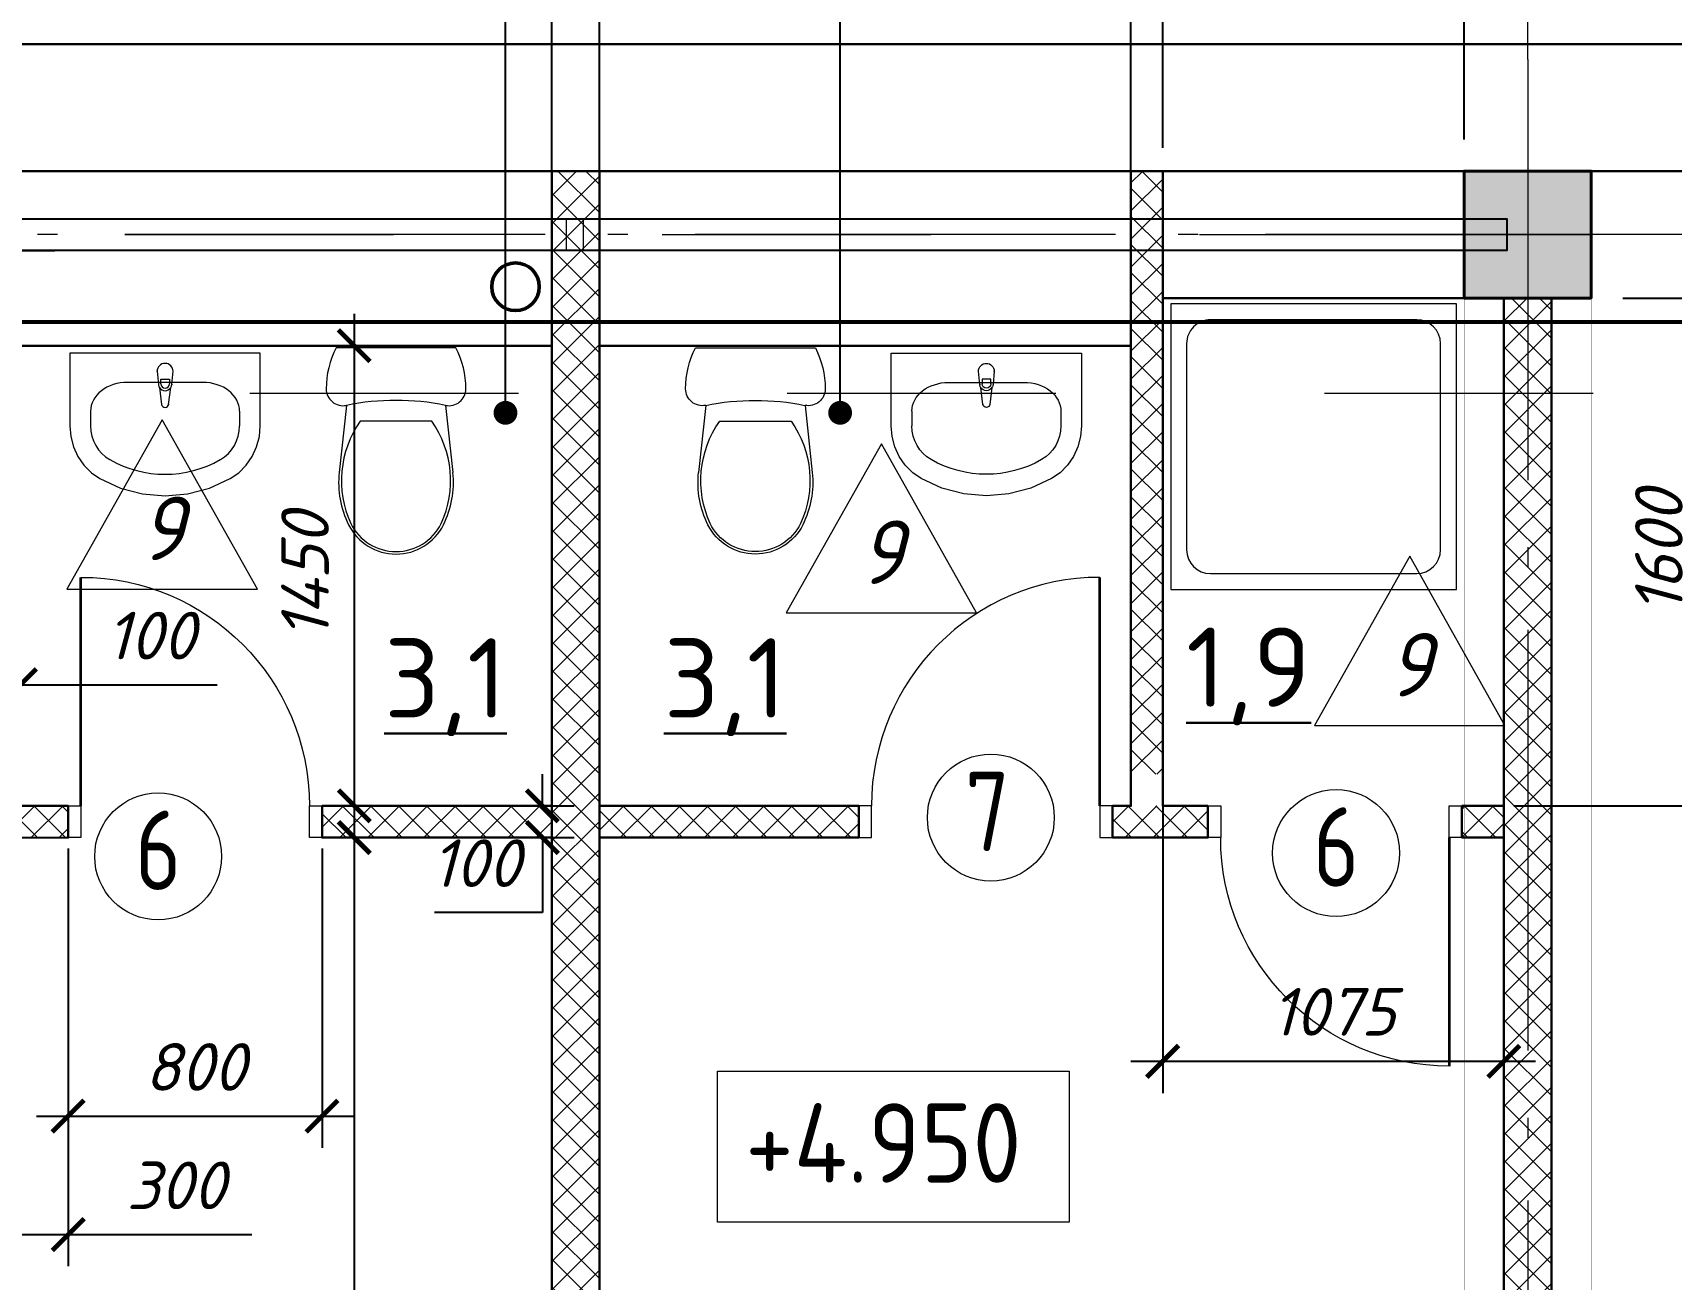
# Model space of a CAD drawing. Header units: millimetres. Extents: x -6419137 to 687965, y -598396 to 179722.
# Drawn here: x 211858 to 217021, y 18494 to 22421 of the extents above; entities that cross this region are included whole.
import ezdxf
from ezdxf.enums import TextEntityAlignment as Align

# ---------------------------------------------------------------- set-up
doc = ezdxf.new("R2010")
doc.units = ezdxf.units.MM
doc.header["$MEASUREMENT"] = 0
for name, pattern in [('Double Dashed', [1797.222233, 1325, -211.666656, 63.333344, -197.222233]), ('Штриховая', [5644.444466, 2822.222233, -2822.222233]), ('штриховаяX2', [38.1, 25.4, -12.7])]:
    doc.linetypes.add(name, pattern=pattern)
for name, color, linetype, lineweight in [('Двери ArchiCAD', 7, 'Continuous', 0), ('Двери ArchiCAD_Ном._пера__96', 7, 'Continuous', 5), ('Двери ArchiCAD_Ном._пера__97', 7, 'Continuous', 30), ('Двери ArchiCAD_Ном._пера__98', 7, 'Continuous', 35), ('Двери ArchiCAD_Ном._пера__99', 7, 'Continuous', 40), ('колонны_Ном._пера__94', 252, 'Continuous', 5), ('колонны_Ном._пера__99', 7, 'Continuous', 40), ('марки окон дверей', 7, 'Continuous', 0), ('марки окон дверей_Ном._пера__96', 7, 'Continuous', 5), ('оборудование_Ном._пера__95', 251, 'Continuous', 5), ('оси_Ном._пера__96', 7, 'Continuous', 5), ('площади_Ном._пера__96', 7, 'Continuous', 13), ('текст_Ном._пера__96', 7, 'Continuous', 5), ('чертеж_Ном._пера__91', 250, 'Continuous', 5), ('штриховка_Ном._пера__95', 251, 'Continuous', 5), ('экспликац проемов_Ном._пера__1', 7, 'Continuous', 5), ('экспликац проемов_Ном._пера__97', 7, 'Continuous', 5)]:
    doc.layers.add(name, color=color, linetype=linetype, lineweight=lineweight)
for name, color, linetype in [('колонны', 7, 'Continuous'), ('оси', 7, 'Continuous'), ('размеры', 7, 'Continuous'), ('стены внутр', 7, 'Continuous'), ('стены наруж', 7, 'Continuous'), ('текст', 7, 'Continuous'), ('чертеж', 7, 'Continuous')]:
    doc.layers.add(name, color=color, linetype=linetype)
doc.layers.add('Конструкции', color=7, linetype='Continuous', lineweight=5, true_color=0x0000e6)
doc.styles.get("Standard").update_dxf_attribs({"font": 'isocpeui.ttf'})
doc.styles.add('СГЕНЕРИР_СТИЛЬ_1', font='gost_2_304-81_type.ttf')
doc.styles.add('СГЕНЕРИР_СТИЛЬ_2', font='gost_2_304-81_type.ttf')
doc.styles.add('СГЕНЕРИР_СТИЛЬ_3', font='CS_Gost2304.shx')
doc.styles.add('СГЕНЕРИР_СТИЛЬ_5', font='CS_Gost2304.shx')
doc.styles.add('СГЕНЕРИР_СТИЛЬ_9', font='isocp.shx')
doc.dimstyles.get("Standard").update_dxf_attribs({"dimtxt": 150, "dimasz": 100, "dimexe": 100, "dimexo": 100, "dimgap": 80, "dimtad": 1, "dimtoh": 1, "dimdec": 0, "dimzin": 0, "dimdsep": 46, "dimtxsty": 'Standard', "dimblk": 'ARCHTICK', "dimblk2": 'ARCHTICK', "dimcen": 0.09, "dimdle": 100, "dimadec": 0, "dimazin": 0, "dimtfac": 1, "dimtdec": 0, "dimtofl": 0, "dimtmove": 0, "dimatfit": 3, "dimfxl": 1, "dimtolj": 1, "dimtzin": 0, "dimarcsym": 0})
pattern_1 = [(135, (391070.37, 86495.46), (-44.194174, -44.194174), []), (225, (391070.37, 86495.46), (44.194174, -44.194174), [])]

# ---------------------------------------------------------------- blocks, each defined once
blk = doc.blocks.new('Колонна_15_1', base_point=(22379, 71855.7))
at = {"layer": 'колонны_Ном._пера__94', "linetype": 'Continuous'}
blk.add_hatch(color=256, dxfattribs=at).paths.add_polyline_path([(22179, 71646.7), (22579, 71646.7), (22579, 72046.7), (22179, 72046.7)])
at = {"layer": 'колонны_Ном._пера__94', "color": 253, "lineweight": 5, "true_color": 0xa3a3a3}
for points in [[(22379, 72046.7), (22379, 71646.7)], [(22179, 71846.7), (22579, 71846.7)]]:
    blk.add_lwpolyline(points, dxfattribs=at)
at = {"layer": 'колонны_Ном._пера__99', "linetype": 'Continuous', "flags": 128}
blk.add_lwpolyline([(22179, 71646.7), (22579, 71646.7), (22579, 72046.7), (22179, 72046.7)], close=True, dxfattribs=at)
blk = doc.blocks.new('Поддон душа квадратный 15_2')
at = {"layer": 'оборудование_Ном._пера__95', "linetype": 'Continuous'}
for p, q in [((900, 900), (0, 900)), ((0, 900), (0, 0)), ((900, 0), (900, 900)), ((775, 850), (125, 850)), ((50, 775), (50, 125)), ((850, 125), (850, 775)), ((0, 0), (900, 0)), ((125, 50), (775, 50))]:
    blk.add_line(p, q, dxfattribs=at)
for centre, start, end in [((125, 775), 90, 180), ((775, 775), 0, 90), ((125, 125), 180, 270), ((775, 125), 270, 0)]:
    blk.add_arc(centre, 75, start, end, dxfattribs=at)
blk = doc.blocks.new('Унитаз Компакт 2 15_3')
at = {"layer": 'оборудование_Ном._пера__95', "linetype": 'Continuous'}
for p, q in [((408.9, 650), (31.1, 650)), ((63.7, 468.6), (41, 257)), ((376.3, 468.6), (399, 257)), ((332.5, 419.3), (107.5, 419.3))]:
    blk.add_line(p, q, dxfattribs=at)
for centre, major_axis, start_param, end_param in [((287.3, 520.5), (287.3, 0), 2.672126, 3.141601), ((152.7, 520.5), (287.3, 0), 6.283177, 6.752652), ((53.1, 520.5), (53.1, 0), 3.141628, 4.912784), ((386.9, 520.5), (53.1, 0), 4.511994, 6.28315), ((220, -297.8), (785, 0), 1.370375, 1.771221), ((375.9, 231.7), (327.9, 0), 2.52997, 3.570063), ((64.1, 231.7), (327.9, 0), 5.854715, 6.894808), ((339.1, 225.1), (299.9, 0), 3.034838, 3.601943), ((100.9, 225.1), (299.9, 0), 5.822835, 6.38994), ((220, 166.3), (166.9, 0), 3.601916, 5.822859), ((220, 166.3), (158.9, 0), 3.60199, 5.822808)]:
    blk.add_ellipse(centre, major_axis=major_axis, ratio=0.9963, start_param=start_param, end_param=end_param, dxfattribs=at)
blk = doc.blocks.new('Умывальник 01 16')
at = {"layer": 'оборудование_Ном._пера__95', "linetype": 'Continuous'}
for p, q in [((-300, 0), (-300, -229.1)), ((300, 0), (-300, 0)), ((300, -229.1), (300, 0)), ((118.8, -92.3), (-118.8, -92.3)), ((-25, -57.3), (-21, -99.3)), ((-13.6, -97.1), (-13.6, -82.2)), ((-13.6, -82.2), (13.6, -82.2)), ((13.6, -82.2), (13.6, -97.1)), ((21, -99.3), (25, -57.3)), ((-17.7, -108.8), (-11.1, -161.7)), ((11.1, -161.7), (17.7, -108.8)), ((-234.8, -183.3), (-234.8, -229.1)), ((234.8, -183.3), (234.8, -229.1)), ((-300, -229.1), (-297.1, -262.8)), ((297.1, -262.8), (300, -229.1)), ((-297.1, -262.8), (-288.5, -295.5)), ((-288.5, -295.5), (-274.5, -326)), ((274.5, -326), (288.5, -295.5)), ((288.5, -295.5), (297.1, -262.8)), ((-274.5, -326), (-255.5, -353.4)), ((-255.5, -353.4), (-232.2, -376.9)), ((232.2, -376.9), (255.5, -353.4)), ((255.5, -353.4), (274.5, -326)), ((-232.2, -376.9), (-205.2, -395.6)), ((-205.2, -395.6), (-140, -425.5)), ((140, -425.5), (205.2, -395.6)), ((205.2, -395.6), (232.2, -376.9)), ((-140, -425.5), (-71, -443.8)), ((-71, -443.8), (0, -450)), ((0, -450), (71, -443.8)), ((71, -443.8), (140, -425.5))]:
    blk.add_line(p, q, dxfattribs=at)
for centre, radius, start, end in [((0, -57.3), 25, 0, 180), ((0, -97.4), 21.1, 185.1696, 212.771), ((0, -97.1), 13.6, 180, 0), ((0, -97.4), 21.1, 327.229, 354.8304), ((0, -97.4), 21.1, 212.771, 327.229), ((0, -160.3), 11.2, 187.1389, 352.8611)]:
    blk.add_arc(centre, radius, start, end, dxfattribs=at)
for centre, major_axis, ratio, start_param, end_param in [((-118.7, -183.3), (116.1, 0), 0.783646, 1.570796, 3.141593), ((118.7, -183.3), (116.1, 0), 0.783646, 0, 1.570796), ((-118.9, -229.1), (0, -121.2), 0.956522, 4.712389, 5.78621), ((118.9, -229.1), (0, -121.2), 0.956522, 0.496975, 1.570796), ((0, 0), (0, -381.8), 0.956522, 5.78621, 6.78016)]:
    blk.add_ellipse(centre, major_axis=major_axis, ratio=ratio, start_param=start_param, end_param=end_param, dxfattribs=at)
for p in [(-25, -57.3), (21, -99.3), (-17.7, -108.8), (11.1, -161.7)]:
    blk.add_point(p, dxfattribs=at)
blk = doc.blocks.new('Стандартный маркер сетки_8')
at = {"layer": 'оси_Ном._пера__96', "linetype": 'Double Dashed'}
for q in [(0, 0), (20403.4, 0)]:
    blk.add_line((900, 0), q, dxfattribs=at)
at = {"layer": 'оси_Ном._пера__96', "style": 'СГЕНЕРИР_СТИЛЬ_3'}
blk.add_attdef('AC_MarkerText_1', text='', height=350, rotation=90, dxfattribs=at).set_placement((21973.1, -122.2), align=Align.BOTTOM_LEFT)
blk = doc.blocks.new('Номер помещения 16_8')
at = {"layer": 'марки окон дверей_Ном._пера__96', "color": 1, "linetype": 'Continuous', "lineweight": 5}
blk.add_circle((0, 0), 200, dxfattribs=at)
at = {"layer": 'марки окон дверей_Ном._пера__96', "insert": (-81.2, 19.4), "char_height": 250, "attachment_point": 4, "style": 'СГЕНЕРИР_СТИЛЬ_3'}
blk.add_mtext('7', dxfattribs=at)
blk = doc.blocks.new('Номер помещения 16_9')
at = {"layer": 'марки окон дверей_Ном._пера__96', "linetype": 'Continuous'}
blk.add_circle((0, 0), 200, dxfattribs=at)
at = {"layer": 'марки окон дверей_Ном._пера__96', "insert": (-72.7, 19.4), "char_height": 250, "attachment_point": 4, "style": 'СГЕНЕРИР_СТИЛЬ_5'}
blk.add_mtext('6', dxfattribs=at)
blk = doc.blocks.new('_ArchTick')
at = {"color": 0, "linetype": 'ByBlock', "const_width": 0.15}
blk.add_lwpolyline([(-0.5, -0.5), (0.5, 0.5)], dxfattribs=at)
blk = doc.blocks.new('*D399')
at = {"layer": 'Defpoints', "color": 0, "transparency": 16777216}
for p in [(211719.2, 21147.6), (211819.2, 21147.6), (211819.2, 20366.6)]:
    blk.add_point(p, dxfattribs=at)
at = {"layer": 'размеры', "color": 0, "lineweight": -2, "transparency": 16777216}
for p, q in [((211719.2, 21047.6), (211719.2, 20266.6)), ((211819.2, 21047.6), (211819.2, 20266.6)), ((211719.2, 20366.6), (211619.2, 20366.6)), ((211819.2, 20366.6), (212439, 20366.6))]:
    blk.add_line(p, q, dxfattribs=at)
at = {"layer": 'размеры', "color": 0, "lineweight": -2, "transparency": 16777216, "xscale": 100, "yscale": 100, "zscale": 100}
blk.add_blockref('_ArchTick', (211719.2, 20366.6), dxfattribs=at)
at = {"layer": 'размеры', "color": 0, "lineweight": -2, "transparency": 16777216, "xscale": 100, "yscale": 100, "zscale": 100, "rotation": 180}
blk.add_blockref('_ArchTick', (211819.2, 20366.6), dxfattribs=at)
at = {"layer": 'размеры', "color": 0, "transparency": 16777216, "insert": (212229.1, 20521.6), "char_height": 150, "attachment_point": 5}
blk.add_mtext('\\A1;100', dxfattribs=at)
blk = doc.blocks.new('*D400')
at = {"layer": 'Defpoints', "color": 0, "transparency": 16777216}
for p in [(213493.9, 22641), (211819.2, 21022.4), (213493.9, 20953.6)]:
    blk.add_point(p, dxfattribs=at)
at = {"layer": 'размеры', "color": 0, "lineweight": -2, "transparency": 16777216}
for p, q in [((211819.2, 21122.4), (211819.2, 22741)), ((213493.9, 21053.6), (213493.9, 22741)), ((211719.2, 22641), (213593.9, 22641))]:
    blk.add_line(p, q, dxfattribs=at)
at = {"layer": 'размеры', "color": 0, "lineweight": -2, "transparency": 16777216, "xscale": 100, "yscale": 100, "zscale": 100, "rotation": 180}
blk.add_blockref('_ArchTick', (211819.2, 22641), dxfattribs=at)
at = {"layer": 'размеры', "color": 0, "lineweight": -2, "transparency": 16777216, "xscale": 100, "yscale": 100, "zscale": 100}
blk.add_blockref('_ArchTick', (213493.9, 22641), dxfattribs=at)
at = {"layer": 'размеры', "color": 0, "transparency": 16777216, "insert": (212656.6, 22796.9), "char_height": 150, "attachment_point": 5}
blk.add_mtext('\\A1;1675', dxfattribs=at)
blk = doc.blocks.new('*D401')
at = {"layer": 'Defpoints', "color": 0, "transparency": 16777216}
for p in [(213643.9, 22640.1), (213643.9, 21046.1), (213493.9, 20933.3)]:
    blk.add_point(p, dxfattribs=at)
at = {"layer": 'размеры', "color": 0, "lineweight": -2, "transparency": 16777216}
for p, q in [((213493.9, 21033.3), (213493.9, 22740.1)), ((213643.9, 21146.1), (213643.9, 22740.1)), ((213493.9, 22640.1), (213393.9, 22640.1)), ((213643.9, 22640.1), (213743.9, 22640.1))]:
    blk.add_line(p, q, dxfattribs=at)
at = {"layer": 'размеры', "color": 0, "lineweight": -2, "transparency": 16777216, "xscale": 100, "yscale": 100, "zscale": 100}
blk.add_blockref('_ArchTick', (213493.9, 22640.1), dxfattribs=at)
at = {"layer": 'размеры', "color": 0, "lineweight": -2, "transparency": 16777216, "xscale": 100, "yscale": 100, "zscale": 100, "rotation": 180}
blk.add_blockref('_ArchTick', (213643.9, 22640.1), dxfattribs=at)
at = {"layer": 'размеры', "color": 0, "transparency": 16777216, "insert": (213568.9, 22795.1), "char_height": 150, "attachment_point": 5}
blk.add_mtext('\\A1;150', dxfattribs=at)
blk = doc.blocks.new('*D403')
at = {"layer": 'Defpoints', "color": 0, "transparency": 16777216}
for p in [(216896.2, 21985.1), (217543.4, 21985.1), (216425, 19985.1)]:
    blk.add_point(p, dxfattribs=at)
at = {"layer": 'размеры', "color": 0, "lineweight": -2, "transparency": 16777216}
for p, q in [((217543.4, 19885.1), (217543.4, 22085.1)), ((216996.2, 21985.1), (217643.4, 21985.1)), ((216525, 19985.1), (217643.4, 19985.1))]:
    blk.add_line(p, q, dxfattribs=at)
at = {"layer": 'размеры', "color": 0, "lineweight": -2, "transparency": 16777216, "xscale": 100, "yscale": 100, "zscale": 100}
for p, rotation in [((217543.4, 21985.1), 90), ((217543.4, 19985.1), 270)]:
    blk.add_blockref('_ArchTick', p, dxfattribs=dict(at, rotation=rotation))
at = {"layer": 'размеры', "color": 0, "transparency": 16777216, "insert": (217388.4, 21035.1), "char_height": 150, "attachment_point": 5, "rotation": 90}
blk.add_mtext('\\A1;2000', dxfattribs=at)
blk = doc.blocks.new('*D420')
at = {"layer": 'Defpoints', "color": 0, "transparency": 16777216}
for p in [(211669.5, 19950.8), (211969.5, 19950.8), (211969.5, 18634.3)]:
    blk.add_point(p, dxfattribs=at)
at = {"layer": 'размеры', "color": 0, "lineweight": -2, "transparency": 16777216}
for p, q in [((211669.5, 19850.8), (211669.5, 18534.3)), ((211969.5, 19850.8), (211969.5, 18534.3)), ((211569.5, 18634.3), (211969.5, 18634.3)), ((211969.5, 18634.3), (212548.1, 18634.3))]:
    blk.add_line(p, q, dxfattribs=at)
at = {"layer": 'размеры', "color": 0, "lineweight": -2, "transparency": 16777216, "xscale": 100, "yscale": 100, "zscale": 100, "rotation": 180}
blk.add_blockref('_ArchTick', (211669.5, 18634.3), dxfattribs=at)
at = {"layer": 'размеры', "color": 0, "lineweight": -2, "transparency": 16777216, "xscale": 100, "yscale": 100, "zscale": 100}
blk.add_blockref('_ArchTick', (211969.5, 18634.3), dxfattribs=at)
at = {"layer": 'размеры', "color": 0, "transparency": 16777216, "insert": (212308.8, 18789.3), "char_height": 150, "attachment_point": 5}
blk.add_mtext('\\A1;300', dxfattribs=at)
blk = doc.blocks.new('*D421')
at = {"layer": 'Defpoints', "color": 0, "transparency": 16777216}
for p in [(211969.5, 19950.8), (212769.5, 19950.8), (212769.5, 19007.5)]:
    blk.add_point(p, dxfattribs=at)
at = {"layer": 'размеры', "color": 0, "lineweight": -2, "transparency": 16777216}
for p, q in [((211969.5, 19850.8), (211969.5, 18907.5)), ((212769.5, 19850.8), (212769.5, 18907.5)), ((211869.5, 19007.5), (212869.5, 19007.5))]:
    blk.add_line(p, q, dxfattribs=at)
at = {"layer": 'размеры', "color": 0, "lineweight": -2, "transparency": 16777216, "xscale": 100, "yscale": 100, "zscale": 100, "rotation": 180}
blk.add_blockref('_ArchTick', (211969.5, 19007.5), dxfattribs=at)
at = {"layer": 'размеры', "color": 0, "lineweight": -2, "transparency": 16777216, "xscale": 100, "yscale": 100, "zscale": 100}
blk.add_blockref('_ArchTick', (212769.5, 19007.5), dxfattribs=at)
at = {"layer": 'размеры', "color": 0, "transparency": 16777216, "insert": (212369.5, 19162.5), "char_height": 150, "attachment_point": 5}
blk.add_mtext('\\A1;800', dxfattribs=at)
blk = doc.blocks.new('Стандартный маркер сетки_18')
at = {"layer": 'оси_Ном._пера__96', "linetype": 'Double Dashed'}
blk.add_line((900, 0), (76534.9, 0), dxfattribs=at)
at = {"layer": 'оси_Ном._пера__96', "style": 'СГЕНЕРИР_СТИЛЬ_2'}
for tag, p in [('AC_MarkerText_1_1', (-243.9, 269.7)), ('AC_MarkerText_1_2', (77991.1, 269.7))]:
    blk.add_attdef(tag, text='', height=350, rotation=180, dxfattribs=at).set_placement(p, align=Align.BOTTOM_LEFT)
blk = doc.blocks.new('Дверь 16_8')
at = {"layer": 'Двери ArchiCAD_Ном._пера__96', "linetype": 'Continuous', "lineweight": 0}
for p, q in [((-360, 0), (-400, 0)), ((-400, 0), (-400, -100)), ((-400, 0), (-400, -100)), ((-360, -100), (-360, 0)), ((400, 0), (360, 0)), ((360, 0), (360, -100)), ((400, -100), (400, 0)), ((400, 0), (400, -100)), ((-400, -100), (-360, -100)), ((360, -100), (400, -100))]:
    blk.add_line(p, q, dxfattribs=at)
blk.add_arc((360, 0), 720, 90, 180, dxfattribs=at)
at = {"layer": 'Двери ArchiCAD_Ном._пера__97', "linetype": 'Continuous', "lineweight": 0}
for p, q in [((-360, 0), (-400, 0)), ((-400, 0), (-400, -100)), ((-360, -100), (-360, 0)), ((400, 0), (360, 0)), ((360, 0), (360, -100)), ((400, -100), (400, 0)), ((-400, -100), (-360, -100)), ((360, -100), (400, -100))]:
    blk.add_line(p, q, dxfattribs=at)
blk.add_arc((360, 0), 720, 90, 180, dxfattribs=at)
at = {"layer": 'Двери ArchiCAD_Ном._пера__98', "linetype": 'Continuous'}
blk.add_line((360, 0), (360, 720), dxfattribs=at)
blk.add_line((360, 0), (360, 720), dxfattribs=at)
at = {"layer": 'Двери ArchiCAD_Ном._пера__99', "linetype": 'Continuous', "lineweight": 0}
for p, q in [((-400, 0), (-400, -100)), ((400, 0), (400, -100))]:
    blk.add_line(p, q, dxfattribs=at)
blk = doc.blocks.new('*D461')
at = {"layer": 'Defpoints', "color": 0, "transparency": 16777216}
for p in [(216493.9, 21034.3), (215418.7, 20839.1), (216493.9, 19180.2)]:
    blk.add_point(p, dxfattribs=at)
at = {"layer": 'размеры', "color": 0, "lineweight": -2, "transparency": 16777216}
for p, q in [((216493.9, 20934.3), (216493.9, 19080.2)), ((215418.7, 20739.1), (215418.7, 19080.2)), ((215318.7, 19180.2), (216593.9, 19180.2))]:
    blk.add_line(p, q, dxfattribs=at)
at = {"layer": 'размеры', "color": 0, "lineweight": -2, "transparency": 16777216, "xscale": 100, "yscale": 100, "zscale": 100, "rotation": 180}
blk.add_blockref('_ArchTick', (215418.7, 19180.2), dxfattribs=at)
at = {"layer": 'размеры', "color": 0, "lineweight": -2, "transparency": 16777216, "xscale": 100, "yscale": 100, "zscale": 100}
blk.add_blockref('_ArchTick', (216493.9, 19180.2), dxfattribs=at)
at = {"layer": 'размеры', "color": 0, "transparency": 16777216, "insert": (215956.3, 19336.2), "char_height": 150, "attachment_point": 5}
blk.add_mtext('\\A1;1075', dxfattribs=at)
blk = doc.blocks.new('*D462')
at = {"layer": 'Defpoints', "color": 0, "transparency": 16777216}
for p in [(215318.7, 22640.1), (215318.7, 21147.6), (213643.9, 21030.3)]:
    blk.add_point(p, dxfattribs=at)
at = {"layer": 'размеры', "color": 0, "lineweight": -2, "transparency": 16777216}
for p, q in [((213643.9, 21130.3), (213643.9, 22740.1)), ((215318.7, 21247.6), (215318.7, 22740.1)), ((213543.9, 22640.1), (215418.7, 22640.1))]:
    blk.add_line(p, q, dxfattribs=at)
at = {"layer": 'размеры', "color": 0, "lineweight": -2, "transparency": 16777216, "xscale": 100, "yscale": 100, "zscale": 100, "rotation": 180}
blk.add_blockref('_ArchTick', (213643.9, 22640.1), dxfattribs=at)
at = {"layer": 'размеры', "color": 0, "lineweight": -2, "transparency": 16777216, "xscale": 100, "yscale": 100, "zscale": 100}
blk.add_blockref('_ArchTick', (215318.7, 22640.1), dxfattribs=at)
at = {"layer": 'размеры', "color": 0, "transparency": 16777216, "insert": (214481.3, 22796.1), "char_height": 150, "attachment_point": 5}
blk.add_mtext('\\A1;1675', dxfattribs=at)
blk = doc.blocks.new('Дверь 16_10')
at = {"layer": 'Двери ArchiCAD_Ном._пера__96', "linetype": 'Continuous', "lineweight": 0}
for p, q in [((-360, 0), (-400, 0)), ((-400, 0), (-400, -100)), ((-400, 0), (-400, -100)), ((-360, -100), (-360, 0)), ((400, 0), (360, 0)), ((360, 0), (360, -100)), ((400, -100), (400, 0)), ((400, 0), (400, -100)), ((-400, -100), (-360, -100)), ((360, -100), (400, -100))]:
    blk.add_line(p, q, dxfattribs=at)
blk.add_arc((360, 0), 720, 90, 180, dxfattribs=at)
at = {"layer": 'Двери ArchiCAD_Ном._пера__97', "linetype": 'Continuous', "lineweight": 0}
for p, q in [((-360, 0), (-400, 0)), ((-400, 0), (-400, -100)), ((-360, -100), (-360, 0)), ((400, 0), (360, 0)), ((360, 0), (360, -100)), ((400, -100), (400, 0)), ((-400, -100), (-360, -100)), ((360, -100), (400, -100))]:
    blk.add_line(p, q, dxfattribs=at)
blk.add_arc((360, 0), 720, 90, 180, dxfattribs=at)
at = {"layer": 'Двери ArchiCAD_Ном._пера__98', "linetype": 'Continuous'}
blk.add_line((360, 0), (360, 720), dxfattribs=at)
blk.add_line((360, 0), (360, 720), dxfattribs=at)
at = {"layer": 'Двери ArchiCAD_Ном._пера__99', "linetype": 'Continuous', "lineweight": 0}
for p, q in [((-400, 0), (-400, -100)), ((400, 0), (400, -100))]:
    blk.add_line(p, q, dxfattribs=at)
blk = doc.blocks.new('*D511')
at = {"layer": 'Defpoints', "color": 0, "transparency": 16777216}
for p in [(216368.5, 22642.5), (215418.7, 21958.6), (216368.5, 21984.5)]:
    blk.add_point(p, dxfattribs=at)
at = {"layer": 'размеры', "color": 0, "lineweight": -2, "transparency": 16777216}
for p, q in [((215418.7, 22058.6), (215418.7, 22742.5)), ((216368.5, 22084.5), (216368.5, 22742.5)), ((215318.7, 22642.5), (216468.5, 22642.5))]:
    blk.add_line(p, q, dxfattribs=at)
at = {"layer": 'размеры', "color": 0, "lineweight": -2, "transparency": 16777216, "xscale": 100, "yscale": 100, "zscale": 100, "rotation": 180}
blk.add_blockref('_ArchTick', (215418.7, 22642.5), dxfattribs=at)
at = {"layer": 'размеры', "color": 0, "lineweight": -2, "transparency": 16777216, "xscale": 100, "yscale": 100, "zscale": 100}
blk.add_blockref('_ArchTick', (216368.5, 22642.5), dxfattribs=at)
at = {"layer": 'размеры', "color": 0, "transparency": 16777216, "insert": (215893.6, 22797.5), "char_height": 150, "attachment_point": 5}
blk.add_mtext('\\A1;950', dxfattribs=at)
blk = doc.blocks.new('*D531')
at = {"layer": 'Defpoints', "color": 0, "transparency": 16777216}
for p in [(212958.5, 21435.1), (212871, 19985.1), (212987.3, 19985.1)]:
    blk.add_point(p, dxfattribs=at)
at = {"layer": 'размеры', "color": 0, "lineweight": -2, "transparency": 16777216}
for p, q in [((212871, 21535.1), (212871, 19885.1)), ((212858.5, 21435.1), (212771, 21435.1)), ((212887.3, 19985.1), (212771, 19985.1))]:
    blk.add_line(p, q, dxfattribs=at)
at = {"layer": 'размеры', "color": 0, "lineweight": -2, "transparency": 16777216, "xscale": 100, "yscale": 100, "zscale": 100}
for p, rotation in [((212871, 21435.1), 90), ((212871, 19985.1), 270)]:
    blk.add_blockref('_ArchTick', p, dxfattribs=dict(at, rotation=rotation))
at = {"layer": 'размеры', "color": 0, "transparency": 16777216, "insert": (212716, 20710.1), "char_height": 150, "attachment_point": 5, "rotation": 90}
blk.add_mtext('\\A1;1450', dxfattribs=at)
blk = doc.blocks.new('Связ001')
at = {"layer": 'чертеж', "color": 83, "linetype": 'Continuous', "true_color": 0x7dc93b}
blk.add_line((150, 0), (1209.2, 0), dxfattribs=at)
blk.add_lwpolyline([(150, 100), (5983, 100), (5983, 0), (150, 0), (150, 100)], dxfattribs=at)
blk = doc.blocks.new('*D549')
at = {"layer": 'Defpoints', "color": 0, "transparency": 16777216}
for p in [(213095.9, 19885.1), (212871, 15585.1), (213362.9, 15585.1)]:
    blk.add_point(p, dxfattribs=at)
at = {"layer": 'размеры', "color": 0, "lineweight": -2, "transparency": 16777216}
for p, q in [((212871, 19985.1), (212871, 15485.1)), ((212995.9, 19885.1), (212771, 19885.1)), ((213262.9, 15585.1), (212771, 15585.1))]:
    blk.add_line(p, q, dxfattribs=at)
at = {"layer": 'размеры', "color": 0, "lineweight": -2, "transparency": 16777216, "xscale": 100, "yscale": 100, "zscale": 100}
for p, rotation in [((212871, 19885.1), 90), ((212871, 15585.1), 270)]:
    blk.add_blockref('_ArchTick', p, dxfattribs=dict(at, rotation=rotation))
at = {"layer": 'размеры', "color": 0, "transparency": 16777216, "insert": (212716, 17735.1), "char_height": 150, "attachment_point": 5, "rotation": 90}
blk.add_mtext('\\A1;4300', dxfattribs=at)
blk = doc.blocks.new('*D552')
at = {"layer": 'Defpoints', "color": 0, "transparency": 16777216}
for p in [(212983, 19985.1), (212983, 19885.1), (213463.9, 19885.1)]:
    blk.add_point(p, dxfattribs=at)
at = {"layer": 'размеры', "color": 0, "lineweight": -2, "transparency": 16777216}
for p, q in [((213463.9, 19985.1), (213463.9, 20085.1)), ((213083, 19985.1), (213563.9, 19985.1)), ((213083, 19885.1), (213563.9, 19885.1)), ((213463.9, 19885.1), (213463.9, 19649.5)), ((213463.9, 19649.5), (213124.1, 19649.5))]:
    blk.add_line(p, q, dxfattribs=at)
at = {"layer": 'размеры', "color": 0, "lineweight": -2, "transparency": 16777216, "xscale": 100, "yscale": 100, "zscale": 100}
for p, rotation in [((213463.9, 19985.1), 270), ((213463.9, 19885.1), 90)]:
    blk.add_blockref('_ArchTick', p, dxfattribs=dict(at, rotation=rotation))
at = {"layer": 'размеры', "color": 0, "transparency": 16777216, "insert": (213254, 19804.5), "char_height": 150, "attachment_point": 5}
blk.add_mtext('\\A1;100', dxfattribs=at)
blk = doc.blocks.new('*D568')
at = {"layer": 'Defpoints', "color": 0, "transparency": 16777216}
for p in [(216769.1, 21585.1), (217137.3, 21585.1), (217034.2, 19985.1)]:
    blk.add_point(p, dxfattribs=at)
at = {"layer": 'размеры', "color": 0, "lineweight": -2, "transparency": 16777216}
for p, q in [((217137.3, 19885.1), (217137.3, 21685.1)), ((216869.1, 21585.1), (217237.3, 21585.1)), ((217134.2, 19985.1), (217237.3, 19985.1))]:
    blk.add_line(p, q, dxfattribs=at)
at = {"layer": 'размеры', "color": 0, "lineweight": -2, "transparency": 16777216, "xscale": 100, "yscale": 100, "zscale": 100}
for p, rotation in [((217137.3, 21585.1), 90), ((217137.3, 19985.1), 270)]:
    blk.add_blockref('_ArchTick', p, dxfattribs=dict(at, rotation=rotation))
at = {"layer": 'размеры', "color": 0, "transparency": 16777216, "insert": (216982.3, 20785.1), "char_height": 150, "attachment_point": 5, "rotation": 90}
blk.add_mtext('\\A1;1600', dxfattribs=at)

msp = doc.modelspace()

# ---------------------------------------------------------------- hatches: boundary and pattern name
at = {"layer": 'стены внутр', "lineweight": 5}
h = msp.add_hatch(dxfattribs=at)
h.set_pattern_fill('ANSI37', color=14, scale=500, angle=90)
h.set_pattern_definition([(135, (391070.37, 86595.46), (-44.194174, -44.194174), []), (225, (391070.37, 86595.46), (44.194174, -44.194174), [])])
h.paths.add_polyline_path([(215418.7, 21984.3), (215418.7, 20085.1), (215318.7, 20085.1), (215318.7, 21984.3)])
h = msp.add_hatch(dxfattribs=at)
h.set_pattern_fill('ANSI37', color=14, scale=500, angle=90)
h.set_pattern_definition([(135, (220165.996, 186758.17), (-44.194174, -44.194174), []), (225, (220165.996, 186758.17), (44.194174, -44.194174), [])])
h.paths.add_polyline_path([(216494, 15985.1), (216493.9, 21585.1), (216643.9, 21585.1), (216644, 15985.1)])
h = msp.add_hatch(dxfattribs=at)
h.set_pattern_fill('ANSI37', color=14, scale=500, angle=90)
h.set_pattern_definition(pattern_1)
h.paths.add_polyline_path([(216361.4, 19985.1), (216493.6, 19985.1), (216493.6, 19885.1), (216361.4, 19885.1)])
h.paths.add_polyline_path([(215261, 19985.1), (215561.4, 19985.1), (215561.4, 19885.1), (215261, 19885.1)])
h.paths.add_polyline_path([(213643.9, 19985.1), (214461, 19985.1), (214461, 19885.1), (213643.9, 19885.1)])
at = {"layer": 'штриховка_Ном._пера__95', "lineweight": 5}
h = msp.add_hatch(dxfattribs=at)
h.set_pattern_fill('ANSI37', color=14, scale=500, angle=90)
h.set_pattern_definition([(135, (217165.996, 186358.17), (-44.194174, -44.194174), []), (225, (217165.996, 186358.17), (44.194174, -44.194174), [])])
h.paths.add_polyline_path([(213494, 15585.1), (213493.8, 21985), (213643.8, 21985.1), (213644, 15585.1)])
h = msp.add_hatch(dxfattribs=at)
h.set_pattern_fill('ANSI37', color=14, scale=500, angle=90)
h.set_pattern_definition(pattern_1)
h.paths.add_polyline_path([(210869.5, 19985.1), (210569.1, 19985.1), (210569.1, 19885.1), (210869.5, 19885.1)])
h.paths.add_polyline_path([(211969.9, 19985.1), (211669.5, 19985.1), (211669.5, 19885.1), (211969.9, 19885.1)])
h.paths.add_polyline_path([(213493.9, 19985.1), (212769.9, 19985.1), (212769.9, 19885.1), (213493.9, 19885.1)])

# ---------------------------------------------------------------- linework, layer by layer
at = {"layer": 'Defpoints', "color": 8, "linetype": 'штриховаяX2', "lineweight": 5, "ltscale": 5, "true_color": 0x737373, "const_width": 0.5}
for points in [[(207268.9, 21985.1), (244269.5, 21985.1), (244269.5, 21585.1), (207268.9, 21585.1)], [(216768.3, 13585.1), (216368, 13585.1), (216368.8, 21585.1), (216769.1, 21585.1)]]:
    msp.add_lwpolyline(points, close=True, dxfattribs=at)
at = {"layer": 'Defpoints', "color": 4, "linetype": 'Штриховая', "lineweight": 5, "ltscale": 0.3}
msp.add_lwpolyline([(207068.2, 21785.1), (243868.6, 21785.1), (243868.6, 21284.9), (207068.2, 21284.9)], close=True, dxfattribs=at)
at = {"layer": 'Defpoints', "color": 5, "linetype": 'Continuous', "lineweight": 50}
msp.add_circle((213379.3, 21620.8), 75, dxfattribs=at)
at = {"layer": 'Конструкции', "color": 83, "linetype": 'Continuous', "true_color": 0x7dc93b}
msp.add_lwpolyline([(213540, 21835.1), (213592.6, 21835.1), (213592.6, 21735.1), (213540, 21735.1)], close=True, dxfattribs=at)
at = {"layer": 'стены внутр', "color": 14, "lineweight": 30}
for points in [[(211719.2, 21985.1), (211719.2, 19985.1), (211669.5, 19984.7), (211669.5, 19884.7), (211969.9, 19885.1), (211969.9, 19985.1), (211819.2, 19985.1), (211819.2, 21985.1)], [(215418.7, 21985.1), (215418.7, 19985.1), (215561.4, 19985.1), (215561.4, 19885.1), (215261, 19885.1), (215261, 19985.1), (215318.7, 19985.1), (215318.7, 21985.1)], [(216368, 21585.1), (215418.7, 21585.1)], [(213493.9, 21435.1), (211819.1, 21435.1)], [(215318.8, 21435.1), (213644, 21435.1)]]:
    msp.add_lwpolyline(points, dxfattribs=at)
for points in [[(213644, 21985.1), (213493.9, 21985.1), (213493.9, 15585.1), (213643.9, 15585.1)], [(216643.9, 21585.1), (216493.9, 21585.1), (216493.9, 15985.1), (216643.9, 15985.1)], [(213493.9, 19985.1), (212769.9, 19985.1), (212769.9, 19885.1), (213493.9, 19885.1)], [(213643.9, 19985.1), (214461, 19985.1), (214461, 19885.1), (213643.9, 19885.1)], [(216361.4, 19985.1), (216493.6, 19985.1), (216493.6, 19885.1), (216361.4, 19885.1)]]:
    msp.add_lwpolyline(points, close=True, dxfattribs=at)
at = {"layer": 'стены наруж', "lineweight": 30}
msp.add_lwpolyline([(210369.5, 21985.1), (244269.5, 21985.1), (244269.5, 21285.1), (244669.5, 21285.1), (244669.5, 22385.1), (206769.2, 22385), (206769.2, 21985), (210369.5, 21985.1)], dxfattribs=at)
at = {"layer": 'текст_Ном._пера__96', "linetype": 'Continuous', "lineweight": 0, "flags": 128}
msp.add_lwpolyline([(214015.3, 19149.2), (215124.2, 19149.2), (215124.2, 18673.3), (214015.3, 18673.3)], close=True, dxfattribs=at)
at = {"layer": 'чертеж_Ном._пера__91', "color": 1, "lineweight": 53}
msp.add_lwpolyline([(205434, 23066.7), (245509.2, 23066.7), (245509.2, 21509.2), (205434, 21509.2)], close=True, dxfattribs=at)
at = {"layer": 'экспликац проемов_Ном._пера__97', "linetype": 'Continuous', "lineweight": 0}
for points in [[(212565.7, 20668.1), (212265.7, 21201.4), (211965.7, 20668.1), (212565.7, 20668.1)], [(214832.2, 20593), (214532.2, 21126.3), (214232.2, 20593), (214832.2, 20593)], [(216497.1, 20238.4), (216197.1, 20771.8), (215897.1, 20238.4), (216497.1, 20238.4)]]:
    msp.add_lwpolyline(points, dxfattribs=at)

# ---------------------------------------------------------------- block references
at = {"layer": 'Двери ArchiCAD', "color": 253, "linetype": 'Continuous', "true_color": 0x9c9c9c, "xscale": -1, "zscale": 1000}
msp.add_blockref('Дверь 16_8', (212369.9, 19985.1), dxfattribs=at)
at = {"layer": 'Двери ArchiCAD', "color": 44, "linetype": 'Continuous', "lineweight": 35, "zscale": 1000}
msp.add_blockref('Дверь 16_8', (214861, 19985.1), dxfattribs=at)
at = {"layer": 'Двери ArchiCAD', "color": 253, "linetype": 'Continuous', "true_color": 0x9c9c9c, "zscale": 1000}
msp.add_blockref('Дверь 16_8', (214861, 19985.1), dxfattribs=at)
at = {"layer": 'Двери ArchiCAD', "color": 44, "linetype": 'Continuous', "lineweight": 35, "extrusion": (0, 0, -1), "zscale": -1000, "rotation": 180}
msp.add_blockref('Дверь 16_10', (-215961.4, 19885.1), dxfattribs=at)
at = {"layer": 'Двери ArchiCAD', "color": 253, "linetype": 'Continuous', "true_color": 0x9c9c9c, "extrusion": (0, 0, -1), "zscale": -1000, "rotation": 180}
msp.add_blockref('Дверь 16_10', (-215961.4, 19885.1), dxfattribs=at)
at = {"layer": 'колонны'}
msp.add_blockref('Колонна_15_1', (216568.9, 21794), dxfattribs=at)
at = {"layer": 'Конструкции', "color": 0, "linetype": 'Continuous', "xscale": 0.9584354169361498, "zscale": 1000}
msp.add_blockref('Связ001', (210768.9, 21735.1), dxfattribs=at)
at = {"layer": 'марки окон дверей', "color": 102, "linetype": 'Continuous', "lineweight": 15, "zscale": 1000}
for name, p in [('Номер помещения 16_8', (214877.1, 19948.2)), ('Номер помещения 16_9', (215965.1, 19836.3)), ('Номер помещения 16_9', (212253.1, 19825.9))]:
    msp.add_blockref(name, p, dxfattribs=at)
at = {"layer": 'оборудование_Ном._пера__95', "linetype": 'Continuous', "zscale": 1000, "rotation": 180}
msp.add_blockref('Поддон душа квадратный 15_2', (216344.1, 21566.8), dxfattribs=at)
at = {"layer": 'оборудование_Ном._пера__95', "linetype": 'Continuous', "zscale": 1000}
for name, p in [('Унитаз Компакт 2 15_3', (212782.7, 20778.4)), ('Умывальник 01 16', (212274.9, 21411.7))]:
    msp.add_blockref(name, p, dxfattribs=at)
at = {"layer": 'оборудование_Ном._пера__95', "linetype": 'Continuous', "xscale": -1, "zscale": 1000}
for name, p in [('Унитаз Компакт 2 15_3', (214355.2, 20778.4)), ('Умывальник 01 16', (214863, 21411.7))]:
    msp.add_blockref(name, p, dxfattribs=at)
at = {"layer": 'оси', "color": 251, "linetype": 'Continuous', "lineweight": 13, "zscale": 1000, "rotation": 270}
msp.add_blockref('Стандартный маркер сетки_8', (216569.2, 23236.5), dxfattribs=at)
at = {"layer": 'оси', "color": 1, "linetype": 'Continuous', "lineweight": 5, "zscale": 1000, "rotation": 180}
msp.add_blockref('Стандартный маркер сетки_18', (248520.2, 21785.1), dxfattribs=at)

# ---------------------------------------------------------------- texts
at = {"layer": 'площади_Ном._пера__96', "lineweight": 30, "char_height": 250, "attachment_point": 7, "style": 'СГЕНЕРИР_СТИЛЬ_1'}
for s, insert in [('{\\fISOCPEUR|b0|i0|c204|p34;\\L3,\\fISOCPEUR|b0|i0|c0|p34;1\\Fisocp|c204; }', (212965.4, 20204.7)), ('{\\fISOCPEUR|b0|i0|c204|p34;\\L3,\\fISOCPEUR|b0|i0|c0|p34;1\\Fisocp|c204; }', (213846.5, 20204.7)), ('{\\fISOCPEUR|b0|i0|c204|p34;\\L1,9\\Fisocp|c204; }', (215492.4, 20238.8))]:
    msp.add_mtext(s, dxfattribs=dict(at, insert=insert))
at = {"layer": 'текст', "linetype": 'Continuous', "lineweight": 9, "insert": (214103.1, 18797.9), "char_height": 250, "attachment_point": 7, "style": 'СГЕНЕРИР_СТИЛЬ_9'}
msp.add_mtext('+4.950', dxfattribs=at)
at = {"layer": 'экспликац проемов_Ном._пера__1', "color": 32, "linetype": 'Continuous', "true_color": 0xe07000, "char_height": 200, "attachment_point": 5}
for insert in [(212264.4, 20859.5), (214530.9, 20784.4), (216195.8, 20429.9)]:
    msp.add_mtext('{\\W0.95;9}', dxfattribs=dict(at, insert=insert))

# ---------------------------------------------------------------- dimensions: what is measured, and where the dimension line sits
at = {"layer": 'размеры'}
for base, p1, p2, picture, middle in [((213493.9, 22641), (211819.2, 21022.4), (213493.9, 20953.6), '*D400', (212656.6, 22641)), ((213643.9, 22640.1), (213493.9, 20933.3), (213643.9, 21046.1), '*D401', (213568.9, 22640.1)), ((215318.7, 22640.1), (213643.9, 21030.3), (215318.7, 21147.6), '*D462', (214481.3, 22640.1)), ((211819.2, 20366.6), (211719.2, 21147.6), (211819.2, 21147.6), '*D399', (212229.1, 20366.6)), ((216493.9, 19180.2), (215418.7, 20839.1), (216493.9, 21034.3), '*D461', (215956.3, 19180.2)), ((211969.5, 18634.3), (211669.5, 19950.8), (211969.5, 19950.8), '*D420', (212308.8, 18634.3)), ((212769.5, 19007.5), (211969.5, 19950.8), (212769.5, 19950.8), '*D421', (212369.5, 19007.5))]:
    dim = msp.add_linear_dim(base=base, p1=p1, p2=p2, dimstyle='Standard', dxfattribs=at)
    dim.commit()
    dim.dimension.update_dxf_attribs({"geometry": picture, "text_midpoint": middle, "dimtype": 160})
dim = msp.add_linear_dim(base=(216368.5, 22642.5), p1=(215418.7, 21958.6), p2=(216368.5, 21984.5), dimstyle='Standard', dxfattribs=at)
dim.commit()
dim.dimension.update_dxf_attribs({"geometry": '*D511', "text_midpoint": (215893.6, 22797.5)})
for base, p1, p2, picture, middle in [((217543.4, 21985.1), (216425, 19985.1), (216896.2, 21985.1), '*D403', (217543.4, 21035.1)), ((213463.9, 19885.1), (212983, 19985.1), (212983, 19885.1), '*D552', (213254, 19649.5))]:
    dim = msp.add_linear_dim(base=base, p1=p1, p2=p2, angle=90, dimstyle='Standard', dxfattribs=at)
    dim.commit()
    dim.dimension.update_dxf_attribs({"geometry": picture, "text_midpoint": middle, "dimtype": 160})
for base, p1, p2, picture, middle in [((217137.3, 21585.1), (217034.2, 19985.1), (216769.1, 21585.1), '*D568', (216982.3, 20785.1)), ((212871, 19985.1), (212958.5, 21435.1), (212987.3, 19985.1), '*D531', (212716, 20710.1)), ((212871, 15585.1), (213095.9, 19885.1), (213362.9, 15585.1), '*D549', (212716, 17735.1))]:
    dim = msp.add_linear_dim(base=base, p1=p1, p2=p2, angle=90, dimstyle='Standard', dxfattribs=at)
    dim.commit()
    dim.dimension.update_dxf_attribs({"geometry": picture, "text_midpoint": middle})

# ---------------------------------------------------------------- leaders
at = {"layer": 'экспликац проемов_Ном._пера__1', "lineweight": 5}
for points in [[(213347.6, 21223.5), (213347.6, 22993.2)], [(214402.2, 21223.5), (214402.2, 22993.2)]]:
    msp.add_leader(points, dimstyle='Standard', override={"dimasz": 300, "dimgap": 80, "dimtad": 0, "dimldrblk": 'DotSmall'}, dxfattribs=at)

doc.saveas('drawing.dxf')
